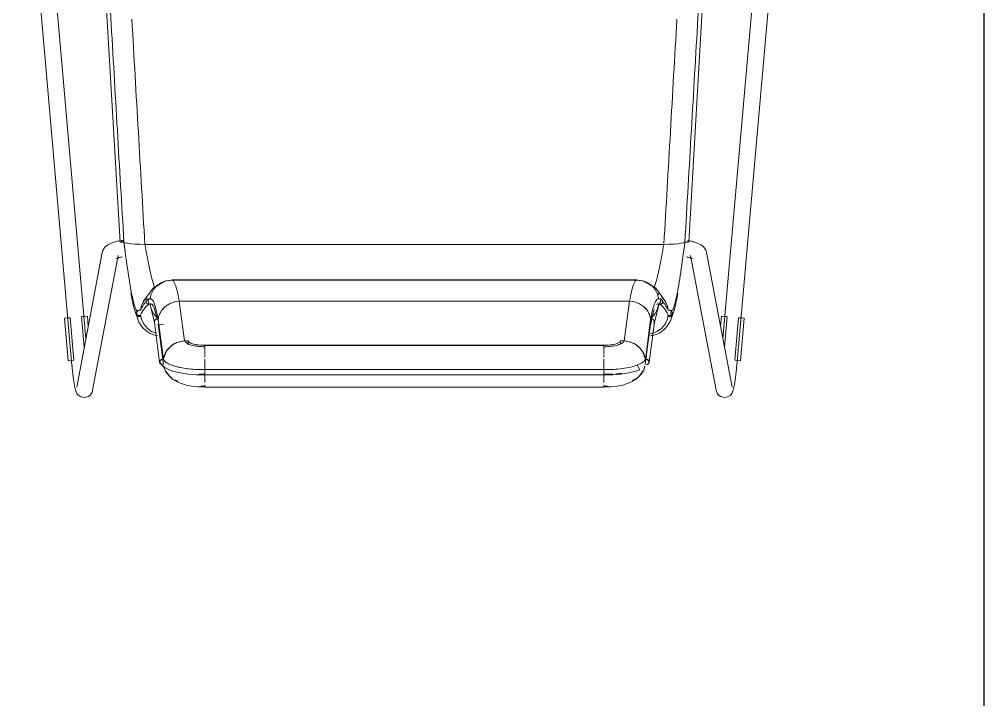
# Model space of a CAD drawing. Header units: millimetres. Extents: x 155927 to 295199, y -4084 to 97293.
# Drawn here: x 222012 to 222725, y 11241 to 11743 of the extents above; entities that cross this region are included whole.
import ezdxf

# ---------------------------------------------------------------- set-up
doc = ezdxf.new("R2010")
doc.units = ezdxf.units.MM
doc.header["$MEASUREMENT"] = 0
doc.layers.add('I-FURN', color=8, linetype='CONTINUOUS', lineweight=9)
doc.layers.add('I-WALL', color=7, linetype='CONTINUOUS', lineweight=9)

msp = doc.modelspace()

# ---------------------------------------------------------------- linework, layer by layer
at = {"layer": 'I-FURN'}
for p, q in [((222012.21, 11930.76), (222051.16, 11487.43)), ((222061.46, 11507.3), (222024.17, 11931.81)), ((222569.36, 11931.81), (222532.08, 11507.46)), ((222542.37, 11487.43), (222581.31, 11930.76)), ((222067.36, 11910.63), (222086.65, 11578.72)), ((222526.17, 11910.63), (222506.88, 11578.72)), ((222074.08, 11572.76), (222074.51, 11573.55)), ((222074.51, 11573.55), (222075, 11574.24)), ((222075, 11574.24), (222075.51, 11574.83)), ((222075.51, 11574.83), (222076.03, 11575.35)), ((222076.03, 11575.35), (222076.56, 11575.8)), ((222076.56, 11575.8), (222077.09, 11576.21)), ((222077.09, 11576.21), (222077.63, 11576.56)), ((222077.63, 11576.56), (222078.17, 11576.89)), ((222078.17, 11576.89), (222078.7, 11577.18)), ((222078.7, 11577.18), (222079.25, 11577.45)), ((222079.25, 11577.45), (222079.82, 11577.7)), ((222079.82, 11577.7), (222080.39, 11577.94)), ((222080.39, 11577.94), (222080.97, 11578.16)), ((222080.97, 11578.16), (222081.56, 11578.36)), ((222081.56, 11578.36), (222082.16, 11578.56)), ((222082.16, 11578.56), (222082.78, 11578.74)), ((222082.78, 11578.74), (222083.41, 11578.91)), ((222083.41, 11578.91), (222084.05, 11579.07)), ((222084.05, 11579.07), (222084.71, 11579.23)), ((222084.71, 11579.23), (222085.38, 11579.37)), ((222085.38, 11579.37), (222086.06, 11579.5)), ((222086.06, 11579.5), (222086.75, 11579.63)), ((222086.71, 11578.78), (222086.65, 11578.72)), ((222086.65, 11578.72), (222086.71, 11578.78)), ((222086.65, 11578.72), (222086.72, 11578.67)), ((222086.72, 11578.67), (222086.65, 11578.72)), ((222086.9, 11578.83), (222086.71, 11578.78)), ((222086.71, 11578.78), (222086.89, 11578.83)), ((222086.72, 11578.67), (222086.91, 11578.62)), ((222086.91, 11578.62), (222086.72, 11578.67)), ((222086.89, 11578.83), (222087.18, 11578.87)), ((222087.19, 11578.87), (222086.9, 11578.83)), ((222086.91, 11578.62), (222087.21, 11578.58)), ((222087.21, 11578.57), (222086.91, 11578.62)), ((222087.18, 11578.87), (222087.56, 11578.9)), ((222087.57, 11578.9), (222087.19, 11578.87)), ((222087.21, 11578.58), (222087.6, 11578.54)), ((222087.6, 11578.54), (222087.21, 11578.57)), ((222087.46, 11579.75), (222088.17, 11579.85)), ((222087.56, 11578.9), (222088.01, 11578.93)), ((222088.02, 11578.93), (222087.57, 11578.9)), ((222087.6, 11578.54), (222088.05, 11578.52)), ((222088.05, 11578.52), (222087.6, 11578.54)), ((222088.01, 11578.93), (222088.5, 11578.94)), ((222088.51, 11578.94), (222088.02, 11578.93)), ((222088.05, 11578.52), (222088.55, 11578.51)), ((222088.54, 11578.51), (222088.05, 11578.52)), ((222088.17, 11579.85), (222088.9, 11579.95)), ((222088.5, 11578.94), (222089, 11578.93)), ((222089.01, 11578.93), (222088.51, 11578.94)), ((222089.04, 11578.52), (222088.54, 11578.51)), ((222088.55, 11578.51), (222089.04, 11578.52)), ((222089.04, 11578.52), (222089.51, 11578.53)), ((222089.51, 11578.53), (222089.04, 11578.52)), ((222090.42, 11578.13), (222089.51, 11578.53)), ((222089.51, 11578.53), (222090.42, 11578.13)), ((222092.15, 11577.77), (222090.42, 11578.13)), ((222090.42, 11578.13), (222092.16, 11577.77)), ((222094.62, 11577.46), (222092.16, 11577.77)), ((222092.16, 11577.77), (222094.66, 11577.45)), ((222097.71, 11577.22), (222094.65, 11577.45)), ((222094.66, 11577.45), (222097.76, 11577.22)), ((222101.23, 11577.06), (222097.76, 11577.22)), ((222097.76, 11577.22), (222101.3, 11577.06)), ((222104.99, 11577), (222101.29, 11577.06)), ((222101.3, 11577.06), (222105.06, 11577)), ((222105.06, 11577), (222488.46, 11577)), ((222488.46, 11577), (222105.06, 11577)), ((222488.46, 11577), (222492.23, 11577.06)), ((222492.23, 11577.06), (222488.54, 11577)), ((222492.23, 11577.06), (222495.77, 11577.22)), ((222495.77, 11577.22), (222492.29, 11577.06)), ((222495.77, 11577.22), (222498.87, 11577.45)), ((222498.9, 11577.46), (222495.82, 11577.22)), ((222498.87, 11577.45), (222501.36, 11577.77)), ((222501.37, 11577.77), (222498.9, 11577.46)), ((222501.36, 11577.77), (222503.11, 11578.13)), ((222503.11, 11578.13), (222501.37, 11577.77)), ((222504.01, 11578.53), (222503.11, 11578.13)), ((222503.11, 11578.13), (222504.01, 11578.53)), ((222504.01, 11578.53), (222504.48, 11578.52)), ((222504.49, 11578.52), (222504.01, 11578.53)), ((222504.48, 11578.52), (222504.98, 11578.51)), ((222504.98, 11578.51), (222504.49, 11578.52)), ((222504.98, 11578.51), (222505.47, 11578.52)), ((222505.48, 11578.52), (222504.98, 11578.51)), ((222505.47, 11578.52), (222505.93, 11578.54)), ((222505.93, 11578.54), (222505.48, 11578.52)), ((222505.93, 11578.54), (222506.31, 11578.58)), ((222506.32, 11578.57), (222505.93, 11578.54)), ((222506.34, 11578.87), (222505.96, 11578.9)), ((222505.97, 11578.9), (222506.35, 11578.87)), ((222506.78, 11579.63), (222506.07, 11579.75)), ((222506.31, 11578.58), (222506.61, 11578.62)), ((222506.62, 11578.62), (222506.32, 11578.57)), ((222506.63, 11578.83), (222506.34, 11578.87)), ((222506.35, 11578.87), (222506.64, 11578.83)), ((222507.47, 11579.5), (222506.78, 11579.63)), ((222506.88, 11578.72), (222506.82, 11578.78)), ((222506.82, 11578.78), (222506.88, 11578.72)), ((222508.15, 11579.37), (222507.47, 11579.5)), ((222508.82, 11579.23), (222508.15, 11579.37)), ((222509.47, 11579.07), (222508.82, 11579.23)), ((222510.12, 11578.91), (222509.47, 11579.07)), ((222510.75, 11578.74), (222510.12, 11578.91)), ((222511.36, 11578.56), (222510.75, 11578.74)), ((222511.97, 11578.36), (222511.36, 11578.56)), ((222512.56, 11578.16), (222511.97, 11578.36)), ((222513.14, 11577.94), (222512.56, 11578.16)), ((222513.71, 11577.7), (222513.14, 11577.94)), ((222514.27, 11577.45), (222513.71, 11577.7)), ((222514.83, 11577.18), (222514.27, 11577.45)), ((222515.36, 11576.89), (222514.83, 11577.18)), ((222515.9, 11576.56), (222515.36, 11576.89)), ((222516.44, 11576.21), (222515.9, 11576.56)), ((222516.97, 11575.8), (222516.44, 11576.21)), ((222517.5, 11575.35), (222516.97, 11575.8)), ((222518.02, 11574.83), (222517.5, 11575.35)), ((222518.53, 11574.24), (222518.02, 11574.83)), ((222519.01, 11573.55), (222518.53, 11574.24)), ((222519.45, 11572.76), (222519.01, 11573.55)), ((222073.46, 11570.88), (222054.64, 11471.58)), ((222066.43, 11469.35), (222085.25, 11568.64)), ((222073.46, 11570.88), (222073.71, 11571.86)), ((222073.71, 11571.86), (222074.08, 11572.76)), ((222084.03, 11566.41), (222084.05, 11566.43)), ((222084.05, 11566.43), (222084.12, 11566.47)), ((222084.12, 11566.47), (222084.21, 11566.52)), ((222084.21, 11566.52), (222084.36, 11566.59)), ((222084.36, 11566.59), (222084.56, 11566.68)), ((222084.56, 11566.68), (222084.79, 11566.77)), ((222084.79, 11566.77), (222085.06, 11566.88)), ((222085.06, 11566.88), (222085.36, 11566.98)), ((222085.36, 11566.98), (222085.7, 11567.09)), ((222085.7, 11567.09), (222086.06, 11567.2)), ((222086.06, 11567.2), (222086.46, 11567.31)), ((222086.46, 11567.31), (222086.88, 11567.41)), ((222086.88, 11567.41), (222087.33, 11567.52)), ((222087.33, 11567.52), (222087.79, 11567.62)), ((222087.79, 11567.62), (222088.29, 11567.71)), ((222505.73, 11567.62), (222505.24, 11567.71)), ((222506.2, 11567.52), (222505.73, 11567.62)), ((222506.65, 11567.41), (222506.2, 11567.52)), ((222507.07, 11567.31), (222506.65, 11567.41)), ((222507.46, 11567.2), (222507.07, 11567.31)), ((222507.83, 11567.09), (222507.46, 11567.2)), ((222508.17, 11566.98), (222507.83, 11567.09)), ((222508.47, 11566.88), (222508.17, 11566.98)), ((222508.28, 11568.64), (222527.1, 11469.35)), ((222508.74, 11566.77), (222508.47, 11566.88)), ((222508.97, 11566.68), (222508.74, 11566.77)), ((222509.16, 11566.59), (222508.97, 11566.68)), ((222509.32, 11566.52), (222509.16, 11566.59)), ((222509.4, 11566.47), (222509.32, 11566.52)), ((222509.48, 11566.43), (222509.4, 11566.47)), ((222509.5, 11566.41), (222509.48, 11566.43)), ((222519.81, 11571.86), (222519.45, 11572.76)), ((222520.07, 11570.88), (222519.81, 11571.86)), ((222538.89, 11471.58), (222520.07, 11570.88)), ((222111.07, 11544.67), (222104.08, 11535.14)), ((222119.72, 11549.79), (222111.07, 11544.67)), ((222113.87, 11546.5), (222111.37, 11543.62)), ((222111.37, 11543.61), (222113.88, 11546.49)), ((222117.01, 11548.67), (222113.87, 11546.5)), ((222113.88, 11546.49), (222117.01, 11548.66)), ((222119.87, 11549.86), (222116.7, 11548.49)), ((222120.58, 11550.03), (222117.01, 11548.67)), ((222117.01, 11548.66), (222120.58, 11550.02)), ((222124.91, 11550.65), (222119.87, 11549.86)), ((222120.58, 11550.02), (222124.37, 11550.5)), ((222124.37, 11550.5), (222120.58, 11550.03)), ((222124.37, 11550.5), (222469.16, 11550.5)), ((222469.16, 11550.5), (222124.37, 11550.5)), ((222163.82, 11550.66), (222124.91, 11550.66)), ((222468.62, 11550.66), (222163.82, 11550.66)), ((222468.62, 11550.65), (222473.65, 11549.86)), ((222469.16, 11550.5), (222472.95, 11550.02)), ((222472.95, 11550.03), (222469.16, 11550.5)), ((222476.52, 11548.67), (222472.95, 11550.03)), ((222472.95, 11550.02), (222476.51, 11548.66)), ((222473.65, 11549.86), (222476.83, 11548.49)), ((222473.81, 11549.79), (222482.46, 11544.67)), ((222476.51, 11548.66), (222479.65, 11546.49)), ((222479.65, 11546.5), (222476.52, 11548.67)), ((222482.16, 11543.62), (222479.65, 11546.5)), ((222479.65, 11546.49), (222482.16, 11543.61)), ((222482.46, 11544.67), (222489.44, 11535.14)), ((222094.75, 11540.81), (222096.66, 11531.15)), ((222106.54, 11537.9), (222104.13, 11535.06)), ((222104.14, 11535.06), (222106.54, 11537.9)), ((222109.61, 11540.23), (222108.72, 11536.51)), ((222111.37, 11543.62), (222109.61, 11540.23)), ((222109.62, 11540.23), (222111.37, 11543.61)), ((222483.91, 11540.23), (222482.16, 11543.62)), ((222482.16, 11543.61), (222483.91, 11540.23)), ((222484.81, 11536.51), (222483.91, 11540.23)), ((222486.99, 11537.9), (222489.38, 11535.06)), ((222489.39, 11535.06), (222486.99, 11537.9)), ((222498.04, 11536.74), (222498.77, 11540.81)), ((222096.66, 11531.15), (222100.65, 11519.43)), ((222102.49, 11531.74), (222101.71, 11528.12)), ((222101.71, 11528.12), (222102.5, 11531.73)), ((222104.13, 11535.06), (222102.49, 11531.74)), ((222102.5, 11531.73), (222104.14, 11535.06)), ((222104.08, 11535.14), (222103.2, 11533.39)), ((222105.88, 11534.76), (222105.95, 11535.25)), ((222105.94, 11535.25), (222105.88, 11534.76)), ((222105.95, 11534.27), (222105.88, 11534.76)), ((222105.88, 11534.76), (222105.94, 11534.27)), ((222106.13, 11535.71), (222105.94, 11535.25)), ((222105.94, 11534.27), (222106.13, 11533.81)), ((222105.95, 11535.25), (222106.14, 11535.71)), ((222106.14, 11533.81), (222105.95, 11534.27)), ((222106.43, 11536.11), (222106.13, 11535.71)), ((222106.13, 11533.81), (222106.43, 11533.4)), ((222106.14, 11535.71), (222106.43, 11536.11)), ((222106.43, 11533.41), (222106.14, 11533.81)), ((222106.43, 11536.11), (222106.81, 11536.43)), ((222106.81, 11536.43), (222106.43, 11536.11)), ((222106.81, 11533.09), (222106.43, 11533.41)), ((222106.43, 11533.4), (222106.81, 11533.09)), ((222106.81, 11536.43), (222107.26, 11536.63)), ((222107.26, 11536.63), (222106.81, 11536.43)), ((222107.26, 11532.89), (222106.81, 11533.09)), ((222106.81, 11533.09), (222107.26, 11532.89)), ((222109.79, 11536.53), (222106.91, 11536.48)), ((222107.21, 11536.61), (222108.04, 11532.72)), ((222107.26, 11536.63), (222107.75, 11536.71)), ((222107.75, 11536.71), (222107.26, 11536.63)), ((222107.75, 11532.81), (222107.26, 11532.89)), ((222107.26, 11532.89), (222107.75, 11532.8)), ((222107.75, 11536.71), (222108.25, 11536.67)), ((222108.25, 11536.67), (222107.75, 11536.71)), ((222108.25, 11532.85), (222107.75, 11532.81)), ((222107.75, 11532.8), (222108.25, 11532.84)), ((222108.25, 11536.67), (222108.72, 11536.51)), ((222108.72, 11536.51), (222108.25, 11536.67)), ((222108.72, 11533.01), (222108.25, 11532.85)), ((222108.25, 11532.84), (222108.72, 11533)), ((222108.72, 11533), (222109.61, 11529.29)), ((222109.08, 11531.16), (222108.75, 11533.02)), ((222112.04, 11519.54), (222109.08, 11531.16)), ((222119.98, 11531.03), (222117.49, 11528.29)), ((222123.09, 11533.11), (222119.98, 11531.03)), ((222126.64, 11534.43), (222123.09, 11533.11)), ((222130.41, 11534.9), (222126.64, 11534.43)), ((222134.27, 11505.63), (222130.41, 11534.9)), ((222130.41, 11534.9), (222463.12, 11534.9)), ((222463.12, 11534.9), (222130.41, 11534.9)), ((222463.12, 11534.9), (222459.26, 11505.63)), ((222466.89, 11534.43), (222463.12, 11534.9)), ((222470.44, 11533.11), (222466.89, 11534.43)), ((222473.55, 11531.03), (222470.44, 11533.11)), ((222476.04, 11528.29), (222473.55, 11531.03)), ((222481.48, 11519.54), (222484.45, 11531.16)), ((222483.91, 11529.29), (222484.81, 11533)), ((222484.45, 11531.16), (222486.62, 11536.48)), ((222484.81, 11536.51), (222485.28, 11536.67)), ((222485.28, 11536.67), (222484.81, 11536.51)), ((222485.28, 11532.85), (222484.81, 11533.01)), ((222484.81, 11533), (222485.28, 11532.84)), ((222485.28, 11536.67), (222485.77, 11536.71)), ((222485.78, 11536.71), (222485.28, 11536.67)), ((222485.77, 11532.81), (222485.28, 11532.85)), ((222485.28, 11532.84), (222485.78, 11532.8)), ((222485.49, 11532.72), (222486.32, 11536.61)), ((222485.77, 11536.71), (222486.26, 11536.63)), ((222486.26, 11532.89), (222485.77, 11532.81)), ((222486.27, 11536.63), (222485.78, 11536.71)), ((222485.78, 11532.8), (222486.27, 11532.89)), ((222486.26, 11536.63), (222486.71, 11536.43)), ((222486.71, 11533.09), (222486.26, 11532.89)), ((222486.72, 11536.43), (222486.27, 11536.63)), ((222486.27, 11532.89), (222486.72, 11533.09)), ((222486.71, 11536.43), (222487.1, 11536.11)), ((222487.1, 11533.41), (222486.71, 11533.09)), ((222487.1, 11536.11), (222486.72, 11536.43)), ((222486.72, 11533.09), (222487.1, 11533.4)), ((222487.1, 11536.11), (222487.39, 11535.71)), ((222487.39, 11535.71), (222487.1, 11536.11)), ((222487.39, 11533.81), (222487.1, 11533.41)), ((222487.1, 11533.4), (222487.39, 11533.81)), ((222487.39, 11535.71), (222487.58, 11535.25)), ((222487.58, 11535.25), (222487.39, 11535.71)), ((222487.58, 11534.27), (222487.39, 11533.81)), ((222487.39, 11533.81), (222487.58, 11534.27)), ((222487.58, 11535.25), (222487.65, 11534.76)), ((222487.65, 11534.76), (222487.58, 11535.25)), ((222487.65, 11534.76), (222487.58, 11534.27)), ((222487.58, 11534.27), (222487.65, 11534.76)), ((222489.38, 11535.06), (222491.03, 11531.73)), ((222491.03, 11531.74), (222489.39, 11535.06)), ((222489.44, 11535.14), (222490.33, 11533.39)), ((222491.82, 11528.12), (222491.03, 11531.74)), ((222491.03, 11531.73), (222491.82, 11528.12)), ((222496.15, 11528.22), (222498.04, 11536.74)), ((222058.27, 11523.57), (222060.25, 11500.96)), ((222058.39, 11523.58), (222060.45, 11523.76)), ((222060.45, 11523.76), (222062.5, 11523.94)), ((222063.19, 11516.04), (222062.5, 11523.94)), ((222098.94, 11526.83), (222098.88, 11526.34)), ((222098.88, 11526.34), (222098.96, 11525.85)), ((222098.89, 11526.34), (222098.95, 11526.82)), ((222098.96, 11525.85), (222098.89, 11526.34)), ((222099.13, 11527.29), (222098.94, 11526.83)), ((222098.95, 11526.82), (222099.13, 11527.28)), ((222099.16, 11525.4), (222098.96, 11525.85)), ((222098.96, 11525.85), (222099.15, 11525.4)), ((222099.13, 11527.28), (222099.42, 11527.69)), ((222099.42, 11527.69), (222099.13, 11527.29)), ((222099.15, 11525.4), (222099.45, 11525)), ((222099.46, 11525.01), (222099.16, 11525.4)), ((222099.79, 11528.01), (222099.42, 11527.69)), ((222099.42, 11527.69), (222099.8, 11528)), ((222099.45, 11525), (222099.84, 11524.7)), ((222099.84, 11524.7), (222099.46, 11525.01)), ((222100.24, 11528.21), (222099.79, 11528.01)), ((222099.8, 11528), (222100.25, 11528.21)), ((222100.3, 11524.51), (222099.84, 11524.7)), ((222099.84, 11524.7), (222100.3, 11524.5)), ((222100.74, 11528.3), (222100.24, 11528.21)), ((222100.25, 11528.21), (222100.74, 11528.3)), ((222100.79, 11524.43), (222100.3, 11524.51)), ((222100.3, 11524.5), (222100.79, 11524.43)), ((222100.74, 11528.3), (222101.24, 11528.27)), ((222101.24, 11528.27), (222100.74, 11528.3)), ((222101.29, 11524.47), (222100.79, 11524.43)), ((222100.79, 11524.43), (222101.29, 11524.47)), ((222101.24, 11528.27), (222101.71, 11528.12)), ((222101.71, 11528.12), (222101.24, 11528.27)), ((222101.76, 11524.64), (222101.29, 11524.47)), ((222101.29, 11524.47), (222101.76, 11524.64)), ((222101.76, 11524.64), (222102.66, 11521.01)), ((222109.61, 11529.29), (222111.37, 11525.9)), ((222111.37, 11525.9), (222113.87, 11523.02)), ((222479.9, 11523.49), (222478.52, 11517.2)), ((222479.65, 11523.02), (222482.16, 11525.9)), ((222480.65, 11525.93), (222479.9, 11523.49)), ((222482.16, 11525.9), (222483.91, 11529.29)), ((222490.86, 11521.01), (222491.77, 11524.64)), ((222492.24, 11524.47), (222491.77, 11524.64)), ((222491.77, 11524.64), (222492.24, 11524.47)), ((222491.82, 11528.12), (222492.29, 11528.27)), ((222492.29, 11528.27), (222491.82, 11528.12)), ((222492.29, 11528.27), (222492.79, 11528.3)), ((222492.79, 11528.3), (222492.29, 11528.27)), ((222492.67, 11523.71), (222493.84, 11523.39)), ((222493.23, 11524.51), (222492.73, 11524.43)), ((222492.74, 11524.43), (222493.23, 11524.5)), ((222492.79, 11528.3), (222493.28, 11528.21)), ((222493.28, 11528.21), (222492.79, 11528.3)), ((222493.68, 11524.7), (222493.23, 11524.51)), ((222493.23, 11524.5), (222493.69, 11524.7)), ((222493.28, 11528.21), (222493.73, 11528)), ((222493.73, 11528.01), (222493.28, 11528.21)), ((222493.47, 11520.59), (222496.15, 11528.22)), ((222493.84, 11523.39), (222493.65, 11527.24)), ((222494.07, 11525.01), (222493.68, 11524.7)), ((222493.69, 11524.7), (222494.07, 11525)), ((222494.11, 11527.69), (222493.73, 11528.01)), ((222493.73, 11528), (222494.11, 11527.69)), ((222494.37, 11525.4), (222494.07, 11525.01)), ((222494.07, 11525), (222494.37, 11525.4)), ((222494.11, 11527.69), (222494.4, 11527.28)), ((222494.4, 11527.29), (222494.11, 11527.69)), ((222494.56, 11525.85), (222494.37, 11525.4)), ((222494.37, 11525.4), (222494.57, 11525.85)), ((222494.58, 11526.83), (222494.4, 11527.29)), ((222494.4, 11527.28), (222494.58, 11526.82)), ((222494.64, 11526.34), (222494.56, 11525.85)), ((222494.57, 11525.85), (222494.64, 11526.34)), ((222494.64, 11526.34), (222494.58, 11526.83)), ((222494.58, 11526.82), (222494.64, 11526.34)), ((222531.03, 11523.94), (222530.34, 11516.04)), ((222531.03, 11523.94), (222533.07, 11523.76)), ((222533.07, 11523.76), (222535.14, 11523.58)), ((222533.29, 11501.09), (222535.26, 11523.57)), ((222045.59, 11522.45), (222047.63, 11522.63)), ((222048.35, 11491.04), (222045.59, 11522.45)), ((222047.63, 11522.63), (222049.7, 11522.81)), ((222052.58, 11491.41), (222049.82, 11522.82)), ((222100.65, 11519.43), (222102.46, 11516.61)), ((222102.46, 11516.61), (222104.45, 11514.36)), ((222102.66, 11521.01), (222104.41, 11517.69)), ((222104.41, 11517.69), (222106.89, 11514.86)), ((222112.08, 11520.32), (222112.02, 11519.85)), ((222112.02, 11519.85), (222112.08, 11519.39)), ((222112.03, 11519.62), (222115.89, 11489.84)), ((222112.27, 11520.76), (222112.08, 11520.32)), ((222112.08, 11519.39), (222112.27, 11518.94)), ((222112.57, 11521.15), (222112.27, 11520.76)), ((222112.95, 11521.45), (222112.57, 11521.15)), ((222113.4, 11521.64), (222112.95, 11521.45)), ((222113.89, 11521.72), (222113.4, 11521.64)), ((222114.39, 11521.68), (222113.89, 11521.72)), ((222118.7, 11491.83), (222114.86, 11521.53)), ((222114.88, 11517.98), (222118.73, 11488.29)), ((222115, 11517.2), (222119.07, 11518)), ((222474.8, 11488.29), (222478.65, 11517.98)), ((222474.82, 11491.83), (222478.67, 11521.53)), ((222477.64, 11489.84), (222481.5, 11519.62)), ((222479.63, 11521.72), (222479.14, 11521.68)), ((222480.13, 11521.64), (222479.63, 11521.72)), ((222480.58, 11521.45), (222480.13, 11521.64)), ((222480.96, 11521.15), (222480.58, 11521.45)), ((222481.26, 11520.76), (222480.96, 11521.15)), ((222480.96, 11518.56), (222481.26, 11518.94)), ((222481.44, 11520.32), (222481.26, 11520.76)), ((222481.26, 11518.94), (222481.45, 11519.39)), ((222481.51, 11519.85), (222481.44, 11520.32)), ((222481.45, 11519.39), (222481.51, 11519.85)), ((222486.64, 11514.86), (222489.12, 11517.69)), ((222489.12, 11517.69), (222490.86, 11521.01)), ((222489.23, 11514.52), (222490.97, 11516.48)), ((222490.97, 11516.48), (222493.47, 11520.59)), ((222543.71, 11522.82), (222540.95, 11491.41)), ((222543.83, 11522.81), (222545.9, 11522.63)), ((222547.94, 11522.45), (222545.18, 11491.04)), ((222545.9, 11522.63), (222547.94, 11522.45)), ((222104.45, 11514.36), (222106.62, 11512.58)), ((222106.62, 11512.58), (222108.89, 11511.24)), ((222106.89, 11514.86), (222109.97, 11512.69)), ((222108.89, 11511.24), (222112.49, 11509.95)), ((222109.97, 11512.69), (222113.48, 11511.28)), ((222112.49, 11509.95), (222114.27, 11509.72)), ((222480.04, 11511.29), (222478.3, 11510.92)), ((222478.3, 11510.92), (222480.04, 11511.28)), ((222478.76, 11509.62), (222480.18, 11509.77)), ((222480.04, 11511.28), (222483.56, 11512.69)), ((222480.18, 11509.77), (222482.69, 11510.43)), ((222482.69, 11510.43), (222485.06, 11511.46)), ((222483.56, 11512.69), (222486.64, 11514.86)), ((222485.06, 11511.46), (222487.26, 11512.83)), ((222487.26, 11512.83), (222489.23, 11514.52)), ((222136.98, 11505.69), (222134.27, 11505.63)), ((222136.98, 11505.69), (222136.98, 11502.69)), ((222137.62, 11504.83), (222136.98, 11505.69)), ((222138.97, 11504.05), (222137.62, 11504.83)), ((222140.96, 11503.37), (222138.97, 11504.05)), ((222143.45, 11502.86), (222140.96, 11503.37)), ((222146.3, 11502.55), (222143.45, 11502.86)), ((222149.34, 11502.44), (222146.3, 11502.55)), ((222444.19, 11502.44), (222149.34, 11502.44)), ((222149.34, 11502.38), (222444.19, 11502.38)), ((222447.23, 11502.55), (222444.19, 11502.44)), ((222450.08, 11502.86), (222447.23, 11502.55)), ((222452.57, 11503.37), (222450.08, 11502.86)), ((222454.55, 11504.05), (222452.57, 11503.37)), ((222455.9, 11504.83), (222454.55, 11504.05)), ((222456.54, 11505.69), (222455.9, 11504.83)), ((222456.54, 11504.03), (222456.54, 11505.69)), ((222459.26, 11505.63), (222456.54, 11505.69)), ((222149.34, 11499.11), (222149.34, 11500.85)), ((222149.34, 11496.06), (222149.34, 11498.53)), ((222149.34, 11493.7), (222149.34, 11495.54)), ((222444.19, 11500.85), (222444.19, 11499.11)), ((222444.19, 11498.53), (222444.19, 11496.06)), ((222444.19, 11495.54), (222444.19, 11493.7)), ((222050.39, 11491.22), (222048.35, 11491.04)), ((222052.46, 11491.4), (222050.39, 11491.22)), ((222051.18, 11487.28), (222051.16, 11487.43)), ((222118.79, 11486.44), (222116.24, 11489.35)), ((222118.57, 11489.48), (222117.95, 11494.25)), ((222124.67, 11487.8), (222128.1, 11486.71)), ((222149.34, 11488.51), (222149.34, 11492.07)), ((222149.34, 11488.32), (222149.34, 11484.51)), ((222149.34, 11484.51), (222149.34, 11488.32)), ((222444.19, 11492.07), (222444.19, 11488.51)), ((222444.19, 11484.51), (222444.19, 11488.32)), ((222444.19, 11488.32), (222444.19, 11484.51)), ((222470.62, 11484.26), (222468.86, 11487.8)), ((222475.26, 11491.82), (222475.57, 11494.26)), ((222543.14, 11491.22), (222541.07, 11491.4)), ((222542.35, 11487.28), (222542.37, 11487.43)), ((222545.18, 11491.04), (222543.14, 11491.22)), ((222051.24, 11486.52), (222051.18, 11487.28)), ((222051.31, 11485.77), (222051.24, 11486.52)), ((222051.39, 11485.03), (222051.31, 11485.77)), ((222051.46, 11484.28), (222051.39, 11485.03)), ((222051.54, 11483.54), (222051.46, 11484.28)), ((222051.61, 11482.81), (222051.54, 11483.54)), ((222051.69, 11482.08), (222051.61, 11482.81)), ((222051.78, 11481.36), (222051.69, 11482.08)), ((222051.86, 11480.66), (222051.78, 11481.36)), ((222051.94, 11479.96), (222051.86, 11480.66)), ((222122.91, 11484.26), (222118.79, 11486.44)), ((222120.37, 11483.65), (222120.27, 11483.85)), ((222123.05, 11479.76), (222120.37, 11483.65)), ((222126.36, 11483.1), (222122.91, 11484.26)), ((222131.05, 11482), (222126.36, 11483.1)), ((222128.1, 11486.71), (222132.54, 11485.74)), ((222136.67, 11481.16), (222131.05, 11482)), ((222132.54, 11485.74), (222136.55, 11485.15)), ((222136.55, 11485.15), (222143.11, 11484.61)), ((222142.8, 11480.67), (222136.67, 11481.16)), ((222149.34, 11480.57), (222142.8, 11480.67)), ((222143.11, 11484.61), (222149.34, 11484.54)), ((222444.19, 11484.54), (222149.34, 11484.54)), ((222149.34, 11480.58), (222149.34, 11484.53)), ((222149.34, 11484.53), (222149.34, 11484.43)), ((222149.34, 11484.43), (222149.34, 11484.2)), ((222149.34, 11484.2), (222149.34, 11483.87)), ((222149.34, 11483.87), (222149.34, 11483.45)), ((222149.34, 11483.45), (222149.34, 11482.98)), ((222149.34, 11482.98), (222149.34, 11482.48)), ((222149.34, 11482.48), (222149.34, 11481.99)), ((222149.34, 11481.99), (222149.34, 11481.54)), ((222149.34, 11481.54), (222149.34, 11481.15)), ((222149.34, 11481.15), (222149.34, 11480.84)), ((222149.34, 11480.84), (222149.34, 11480.64)), ((222149.34, 11480.82), (222149.34, 11477.79)), ((222149.34, 11477.8), (222149.34, 11480.82)), ((222149.34, 11480.64), (222149.34, 11480.57)), ((222149.34, 11480.57), (222444.19, 11480.57)), ((222444.19, 11484.43), (222444.19, 11480.58)), ((222444.19, 11484.2), (222444.19, 11484.43)), ((222444.19, 11483.87), (222444.19, 11484.2)), ((222444.19, 11483.45), (222444.19, 11483.87)), ((222444.19, 11482.98), (222444.19, 11483.45)), ((222444.19, 11482.48), (222444.19, 11482.98)), ((222444.19, 11481.99), (222444.19, 11482.48)), ((222444.19, 11481.54), (222444.19, 11481.99)), ((222444.19, 11481.15), (222444.19, 11481.54)), ((222444.19, 11480.84), (222444.19, 11481.15)), ((222444.19, 11480.64), (222444.19, 11480.84)), ((222444.19, 11477.79), (222444.19, 11480.82)), ((222444.19, 11480.82), (222444.19, 11477.8)), ((222444.19, 11480.57), (222450.73, 11480.67)), ((222444.19, 11480.57), (222444.19, 11480.64)), ((222450.73, 11480.67), (222456.85, 11481.16)), ((222456.85, 11481.16), (222462.47, 11482)), ((222462.47, 11482), (222467.16, 11483.1)), ((222467.16, 11483.1), (222470.62, 11484.26)), ((222470.48, 11479.76), (222473.16, 11483.65)), ((222473.16, 11483.65), (222473.26, 11483.85)), ((222541.58, 11479.96), (222541.67, 11480.66)), ((222541.67, 11480.66), (222541.75, 11481.36)), ((222541.75, 11481.36), (222541.83, 11482.08)), ((222541.83, 11482.08), (222541.91, 11482.81)), ((222541.91, 11482.81), (222541.99, 11483.54)), ((222541.99, 11483.54), (222542.07, 11484.28)), ((222542.07, 11484.28), (222542.14, 11485.03)), ((222542.14, 11485.03), (222542.21, 11485.77)), ((222542.21, 11485.77), (222542.28, 11486.52)), ((222542.28, 11486.52), (222542.35, 11487.28)), ((222052.03, 11479.27), (222051.94, 11479.96)), ((222052.11, 11478.59), (222052.03, 11479.27)), ((222052.2, 11477.93), (222052.11, 11478.59)), ((222052.29, 11477.28), (222052.2, 11477.93)), ((222052.38, 11476.65), (222052.29, 11477.28)), ((222052.47, 11476.03), (222052.38, 11476.65)), ((222052.56, 11475.42), (222052.47, 11476.03)), ((222052.65, 11474.84), (222052.56, 11475.42)), ((222052.75, 11474.27), (222052.65, 11474.84)), ((222052.84, 11473.72), (222052.75, 11474.27)), ((222052.93, 11473.19), (222052.84, 11473.72)), ((222053.03, 11472.67), (222052.93, 11473.19)), ((222125.52, 11477.46), (222123.05, 11479.76)), ((222129.4, 11475.07), (222125.52, 11477.46)), ((222135.45, 11472.95), (222129.4, 11475.07)), ((222149.34, 11475.06), (222149.34, 11477.64)), ((222444.19, 11477.64), (222444.19, 11475.06)), ((222458.08, 11472.95), (222464.13, 11475.07)), ((222464.13, 11475.07), (222468.01, 11477.46)), ((222468.01, 11477.46), (222470.48, 11479.76)), ((222540.5, 11472.67), (222540.59, 11473.19)), ((222540.59, 11473.19), (222540.69, 11473.72)), ((222540.69, 11473.72), (222540.78, 11474.27)), ((222540.78, 11474.27), (222540.87, 11474.84)), ((222540.87, 11474.84), (222540.96, 11475.42)), ((222540.96, 11475.42), (222541.06, 11476.03)), ((222541.06, 11476.03), (222541.15, 11476.65)), ((222541.15, 11476.65), (222541.24, 11477.28)), ((222541.24, 11477.28), (222541.32, 11477.93)), ((222541.32, 11477.93), (222541.41, 11478.59)), ((222541.41, 11478.59), (222541.5, 11479.27)), ((222541.5, 11479.27), (222541.58, 11479.96)), ((222053.12, 11472.18), (222053.03, 11472.67)), ((222053.22, 11471.7), (222053.12, 11472.18)), ((222053.32, 11471.24), (222053.22, 11471.7)), ((222053.41, 11470.8), (222053.32, 11471.24)), ((222053.51, 11470.37), (222053.41, 11470.8)), ((222053.62, 11469.95), (222053.51, 11470.37)), ((222053.73, 11469.55), (222053.62, 11469.95)), ((222053.84, 11469.16), (222053.73, 11469.55)), ((222053.97, 11468.76), (222053.84, 11469.16)), ((222054.11, 11468.36), (222053.97, 11468.76)), ((222054.28, 11467.93), (222054.11, 11468.36)), ((222054.49, 11467.45), (222054.28, 11467.93)), ((222054.8, 11466.89), (222054.49, 11467.45)), ((222055.27, 11466.19), (222054.8, 11466.89)), ((222056.13, 11465.28), (222055.27, 11466.19)), ((222064.87, 11465.91), (222065.62, 11467)), ((222065.62, 11467), (222065.99, 11467.8)), ((222065.99, 11467.8), (222066.21, 11468.42)), ((222066.21, 11468.42), (222066.34, 11468.93)), ((222066.34, 11468.93), (222066.43, 11469.35)), ((222139.49, 11472.16), (222135.45, 11472.95)), ((222144.31, 11471.65), (222139.49, 11472.16)), ((222149.34, 11471.54), (222144.31, 11471.65)), ((222149.34, 11471.55), (222149.34, 11473.03)), ((222149.34, 11471.71), (222149.34, 11471.54)), ((222149.34, 11471.54), (222444.19, 11471.54)), ((222444.19, 11473.03), (222444.19, 11471.55)), ((222444.19, 11471.54), (222444.19, 11471.71)), ((222444.19, 11471.54), (222449.22, 11471.65)), ((222449.22, 11471.65), (222454.04, 11472.16)), ((222454.04, 11472.16), (222458.08, 11472.95)), ((222527.18, 11468.93), (222527.1, 11469.35)), ((222527.32, 11468.42), (222527.18, 11468.93)), ((222527.53, 11467.8), (222527.32, 11468.42)), ((222527.91, 11467), (222527.53, 11467.8)), ((222528.66, 11465.91), (222527.91, 11467)), ((222537.4, 11465.28), (222538.25, 11466.19)), ((222538.25, 11466.19), (222538.73, 11466.89)), ((222538.73, 11466.89), (222539.04, 11467.45)), ((222539.04, 11467.45), (222539.25, 11467.93)), ((222539.25, 11467.93), (222539.42, 11468.36)), ((222539.42, 11468.36), (222539.56, 11468.76)), ((222539.56, 11468.76), (222539.69, 11469.16)), ((222539.69, 11469.16), (222539.8, 11469.55)), ((222539.8, 11469.55), (222539.91, 11469.95)), ((222539.91, 11469.95), (222540.01, 11470.37)), ((222540.01, 11470.37), (222540.11, 11470.8)), ((222540.11, 11470.8), (222540.21, 11471.24)), ((222540.21, 11471.24), (222540.31, 11471.7)), ((222540.31, 11471.7), (222540.4, 11472.18)), ((222540.4, 11472.18), (222540.5, 11472.67)), ((222057.78, 11464.24), (222056.13, 11465.28)), ((222060.54, 11463.76), (222057.78, 11464.24)), ((222063.29, 11464.59), (222060.54, 11463.76)), ((222063.29, 11464.59), (222064.87, 11465.91)), ((222530.23, 11464.59), (222528.66, 11465.91)), ((222530.23, 11464.59), (222532.98, 11463.76)), ((222532.98, 11463.76), (222535.74, 11464.24)), ((222535.74, 11464.24), (222537.4, 11465.28))]:
    msp.add_line(p, q, dxfattribs=at)
for centre, major_axis, ratio, start_param, end_param in [((222130.54, 11519.84), (-15.78, 0), 0.955139, 4.720632, 5.68731), ((222462.99, 11519.84), (-15.78, 0), 0.955139, 3.737469, 4.704147), ((222130.54, 11519.84), (-15.78, 0), 0.955139, 5.929149, 6.170649), ((222130.54, 11519.84), (-15.78, 0), 0.955139, 5.687432, 5.928979), ((222462.99, 11519.84), (-15.78, 0), 0.955139, 3.495799, 3.737346), ((222462.99, 11519.84), (-15.78, 0), 0.955139, 3.254129, 3.495629), ((222113.98, 11519.85), (-1.96, 0), 0.955139, 4.501447, 6.790779), ((222479.55, 11519.85), (-1.96, 0), 0.955139, 2.379629, 4.923331), ((222149.34, 11487.29), (0, -15.75), 0.000004, 3.431839, 3.614078), ((222444.19, 11487.29), (0, -15.75), 0.000004, 2.669107, 2.851347), ((222149.34, 11475.81), (-12.4, 0), 0.287441, 1.332781, 1.570796), ((222444.19, 11475.81), (12.4, 0), 0.287441, 4.712389, 4.932602)]:
    msp.add_ellipse(centre, major_axis=major_axis, ratio=ratio, start_param=start_param, end_param=end_param, dxfattribs=at)
for points in [[(222089.51, 11578.53), (222086.29, 11633.77), (222079.85, 11744.36), (222073.41, 11855.13), (222070.19, 11910.53)], [(222504.01, 11578.53), (222507.23, 11633.77), (222513.67, 11744.36), (222520.11, 11855.13), (222523.33, 11910.53)], [(222104.99, 11577), (222101.79, 11632.36), (222098.59, 11687.78), (222095.4, 11743.25)], [(222498.13, 11743.25), (222494.93, 11687.78), (222491.74, 11632.36), (222488.54, 11577)], [(222089.53, 11578.52), (222089.92, 11575.46), (222090.3, 11572.37), (222090.69, 11569.32)], [(222504, 11578.52), (222503.6, 11575.4), (222503.21, 11572.24), (222502.81, 11569.12)], [(222124.91, 11550.65), (222124.73, 11550.65), (222124.55, 11550.6), (222124.37, 11550.5)], [(222469.16, 11550.5), (222468.98, 11550.6), (222468.8, 11550.65), (222468.62, 11550.65)], [(222484.41, 11540.98), (222484.36, 11540.51), (222484.3, 11540.04), (222484.25, 11539.58)], [(222108.72, 11536.51), (222109.74, 11537.06), (222111.79, 11535.09), (222113.84, 11527.03), (222114.86, 11521.53)], [(222484.81, 11536.51), (222483.78, 11537.06), (222481.74, 11535.09), (222479.69, 11527.03), (222478.67, 11521.53)], [(222484.81, 11533.01), (222484.26, 11533.3), (222483.72, 11533.16), (222483.17, 11532.59)], [(222481.27, 11528.85), (222480.61, 11526.96), (222479.95, 11524.15), (222479.29, 11521.11)], [(222134.27, 11505.63), (222132.97, 11505.59), (222130.47, 11505.23), (222126.87, 11503.81), (222123.73, 11501.62), (222121.2, 11498.78), (222119.43, 11495.44), (222118.85, 11493.07), (222118.7, 11491.83)], [(222124.05, 11501.51), (222125, 11502.35), (222127.11, 11503.78), (222129.49, 11504.83), (222130.73, 11505.08)], [(222149.34, 11501.31), (222145.55, 11501.37), (222138.15, 11502.34), (222134.77, 11504.5), (222134.52, 11505.62)], [(222140.96, 11503.33), (222143.01, 11502.78), (222145.73, 11502.49), (222148.5, 11502.4)], [(222459.01, 11505.61), (222458.88, 11505.06), (222457.94, 11503.96), (222454.62, 11502.56), (222449.82, 11501.6), (222446.08, 11501.34), (222444.19, 11501.31)], [(222445.03, 11502.39), (222447.81, 11502.44), (222450.35, 11502.8), (222452.57, 11503.33)], [(222474.82, 11491.83), (222474.68, 11493.07), (222474.09, 11495.44), (222472.33, 11498.78), (222469.8, 11501.62), (222466.66, 11503.81), (222463.06, 11505.23), (222460.55, 11505.59), (222459.26, 11505.63)], [(222119.17, 11493.34), (222119.48, 11494.73), (222119.98, 11496.1), (222120.68, 11497.35)], [(222121.54, 11498.71), (222122.08, 11499.48), (222122.7, 11500.19), (222123.39, 11500.84)], [(222472.84, 11497.34), (222473.54, 11496.08), (222473.94, 11494.72), (222474.28, 11493.33)], [(222117.94, 11492.01), (222118.11, 11492.02), (222118.28, 11492.02), (222118.44, 11491.98)], [(222149.34, 11484.51), (222146.99, 11484.46), (222142.34, 11484.54), (222135.48, 11485.17), (222129.34, 11486.28), (222124.27, 11487.81), (222120.57, 11489.7), (222119.26, 11491.11), (222118.91, 11491.84)], [(222474.62, 11491.84), (222474.27, 11491.11), (222472.96, 11489.7), (222470.49, 11488.44), (222469.03, 11487.87)], [(222119.79, 11484.95), (222119.55, 11485.57), (222119.39, 11486.23), (222119.25, 11486.88)], [(222149.34, 11481.11), (222147.91, 11481.08), (222146.49, 11481.09), (222145.07, 11481.12)], [(222450.79, 11481.21), (222448.61, 11481.1), (222446.41, 11481.07), (222444.19, 11481.11)], [(222457.34, 11481.79), (222455.93, 11481.61), (222454.48, 11481.44), (222453, 11481.33)], [(222474.36, 11486.95), (222474.2, 11486.27), (222473.99, 11485.59), (222473.74, 11484.94)], [(222126.95, 11477.02), (222127.84, 11476.59), (222128.76, 11476.18), (222129.73, 11475.95)], [(222149.34, 11471.63), (222147.62, 11471.62), (222145.95, 11471.7), (222144.37, 11471.85)], [(222448.79, 11471.82), (222447.32, 11471.69), (222445.77, 11471.62), (222444.19, 11471.63)]]:
    msp.add_open_spline(points, degree=3, dxfattribs=at)
for points, knots in [([(222089.51, 11578.53), (222090.53, 11570.98), (222092.56, 11555.77), (222095.61, 11537.33), (222098.05, 11529.03), (222099.47, 11527.43), (222099.88, 11527.24)], [0, 0, 0, 0, 0.25, 0.5, 0.75, 0.8499412, 0.8499412, 0.8499412, 0.8499412]), ([(222112.36, 11544.73), (222111.88, 11545.88), (222110.42, 11550.12), (222107.98, 11560.84), (222106.04, 11571.62), (222105.06, 11577)], [0.375, 0.375, 0.375, 0.375, 0.5, 0.75, 1, 1, 1, 1]), ([(222488.46, 11577), (222487.49, 11571.62), (222485.54, 11560.84), (222483.11, 11550.12), (222481.65, 11545.88), (222481.16, 11544.73)], [0, 0, 0, 0, 0.25, 0.5, 0.625, 0.625, 0.625, 0.625]), ([(222504.01, 11578.53), (222503, 11570.98), (222500.99, 11555.95), (222498.98, 11543.77), (222497.99, 11539.02)], [0, 0, 0, 0, 0.25, 0.494112, 0.494112, 0.494112, 0.494112]), ([(222130.41, 11534.9), (222129.4, 11540.63), (222127.57, 11548.27), (222125.74, 11550.66), (222124.91, 11550.65)], [0, 0, 0, 0, 0.5, 0.9107154, 0.9107154, 0.9107154, 0.9107154]), ([(222468.62, 11550.65), (222467.79, 11550.66), (222465.96, 11548.27), (222464.13, 11540.63), (222463.12, 11534.9)], [0.0892847, 0.0892847, 0.0892847, 0.0892847, 0.5, 1, 1, 1, 1]), ([(222497.91, 11538.68), (222496.9, 11533.87), (222495.48, 11528.35), (222494.05, 11527.98), (222493.65, 11528.01)], [0.5, 0.5, 0.5, 0.5, 0.75, 0.8499411, 0.8499411, 0.8499411, 0.8499411]), ([(222101.71, 11528.12), (222102.88, 11530.53), (222104.51, 11533.19), (222106.13, 11534.86), (222106.59, 11535.25)], [0, 0, 0, 0, 0.5, 0.696307, 0.696307, 0.696307, 0.696307]), ([(222101.76, 11524.64), (222102.92, 11527.04), (222105.01, 11530.47), (222107.11, 11532.25), (222108.04, 11532.72)], [0, 0, 0, 0, 0.5, 0.9025379, 0.9025379, 0.9025379, 0.9025379]), ([(222108.72, 11533.01), (222109.74, 11533.55), (222111.56, 11531.82), (222113.38, 11525.34), (222114.17, 11521.62)], [0, 0, 0, 0, 0.5, 0.8877852, 0.8877852, 0.8877852, 0.8877852]), ([(222491.77, 11524.64), (222490.61, 11527.04), (222488.51, 11530.47), (222486.42, 11532.25), (222485.49, 11532.72)], [0, 0, 0, 0, 0.5, 0.9025383, 0.9025383, 0.9025383, 0.9025383]), ([(222491.82, 11528.12), (222490.65, 11530.53), (222489.02, 11533.19), (222487.39, 11534.86), (222486.94, 11535.25)], [0, 0, 0, 0, 0.5, 0.6963068, 0.6963068, 0.6963068, 0.6963068]), ([(222097.91, 11527.06), (222098.17, 11526.34), (222099.46, 11523.31), (222100.74, 11523.08), (222101.76, 11524.64)], [0.6866019, 0.6866019, 0.6866019, 0.6866019, 0.75, 1, 1, 1, 1]), ([(222495.54, 11526.84), (222495.3, 11526.21), (222494.05, 11523.31), (222492.79, 11523.08), (222491.77, 11524.64)], [0.6929173, 0.6929173, 0.6929173, 0.6929173, 0.75, 1, 1, 1, 1]), ([(222462.79, 11505.07), (222464.03, 11504.75), (222467.55, 11503.32), (222470.85, 11500.86), (222471.99, 11498.71)], [-0.8333333, -0.8333333, -0.8333333, -0.8333333, -0.6666667, -0.3333333, -0.3333333, -0.3333333, -0.3333333]), ([(222118.7, 11491.83), (222118.56, 11491.89), (222118.35, 11491.96), (222118.06, 11492), (222117.78, 11492.01), (222117.48, 11491.97), (222117.19, 11491.89), (222116.93, 11491.78), (222116.61, 11491.58), (222116.29, 11491.28), (222116.06, 11490.91), (222115.92, 11490.55), (222115.87, 11490.24), (222115.87, 11489.97), (222115.9, 11489.7), (222115.98, 11489.46), (222116.09, 11489.21), (222116.28, 11488.91), (222116.6, 11488.6), (222117, 11488.38), (222117.35, 11488.28), (222117.62, 11488.24), (222117.78, 11488.24), (222117.85, 11488.24)], [0, 0, 0, 0, 0.0555556, 0.0833333, 0.1111111, 0.1666667, 0.1944444, 0.2222222, 0.2777778, 0.3333333, 0.3888889, 0.4444444, 0.4791667, 0.5138889, 0.5486111, 0.5833333, 0.6180556, 0.6527778, 0.7222222, 0.7916667, 0.8263889, 0.8611111, 0.8888889, 0.8888889, 0.8888889, 0.8888889]), ([(222117.94, 11488.26), (222117.78, 11488.26), (222117.49, 11488.3), (222117.1, 11488.44), (222116.69, 11488.7), (222116.23, 11489.22), (222115.98, 11490.08), (222116.21, 11490.88), (222116.61, 11491.41), (222116.99, 11491.72), (222117.3, 11491.87), (222117.45, 11491.92)], [-0.875, -0.875, -0.875, -0.875, -0.8125, -0.765625, -0.71875, -0.625, -0.5, -0.375, -0.3125, -0.25, -0.1875, -0.1875, -0.1875, -0.1875]), ([(222468.86, 11487.8), (222467.44, 11487.26), (222464.11, 11486.26), (222458.05, 11485.17), (222451.19, 11484.54), (222446.54, 11484.46), (222444.19, 11484.51)], [0.3397465, 0.3397465, 0.3397465, 0.3397465, 0.5, 0.6666667, 0.8333333, 0.9999948, 0.9999948, 0.9999948, 0.9999948]), ([(222476.07, 11491.92), (222476.19, 11491.88), (222476.42, 11491.78), (222476.84, 11491.5), (222477.29, 11490.96), (222477.55, 11490.08), (222477.32, 11489.3), (222476.92, 11488.79), (222476.54, 11488.49), (222476.08, 11488.3), (222475.75, 11488.27), (222475.58, 11488.26)], [-0.8125, -0.8125, -0.8125, -0.8125, -0.765625, -0.71875, -0.625, -0.5, -0.375, -0.3125, -0.25, -0.1875, -0.125, -0.125, -0.125, -0.125]), ([(222475.68, 11488.24), (222475.82, 11488.24), (222476.04, 11488.26), (222476.33, 11488.33), (222476.6, 11488.42), (222476.92, 11488.61), (222477.24, 11488.89), (222477.47, 11489.25), (222477.61, 11489.6), (222477.65, 11489.91), (222477.66, 11490.18), (222477.62, 11490.45), (222477.55, 11490.7), (222477.44, 11490.95), (222477.25, 11491.26), (222476.92, 11491.59), (222476.53, 11491.83), (222476.17, 11491.94), (222475.91, 11491.99), (222475.75, 11492.01), (222475.68, 11492.01)], [0.1111111, 0.1111111, 0.1111111, 0.1111111, 0.1666667, 0.1944444, 0.2222222, 0.2777778, 0.3333333, 0.3888889, 0.4444444, 0.4791667, 0.5138889, 0.5486111, 0.5833333, 0.6180556, 0.6527778, 0.7222222, 0.7916667, 0.8263889, 0.8611111, 0.8888889, 0.8888889, 0.8888889, 0.8888889]), ([(222118.92, 11487.17), (222119.08, 11486.4), (222119.64, 11484.5), (222121.2, 11481.64), (222123.21, 11479.45), (222124.59, 11478.45), (222124.99, 11478.18)], [0.0592823, 0.0592823, 0.0592823, 0.0592823, 0.1666667, 0.3333333, 0.5, 0.565028, 0.565028, 0.565028, 0.565028]), ([(222469.69, 11479.03), (222470.64, 11479.82), (222472.31, 11481.63), (222473.91, 11484.45), (222474.38, 11486.36), (222474.54, 11487.1)], [0.5, 0.5, 0.5, 0.5, 0.6666667, 0.8333333, 0.9365189, 0.9365189, 0.9365189, 0.9365189]), ([(222465.06, 11476.38), (222465.57, 11476.56), (222466.92, 11477.13), (222468.18, 11477.87), (222468.9, 11478.4)], [0.260519, 0.260519, 0.260519, 0.260519, 0.3333333, 0.4544474, 0.4544474, 0.4544474, 0.4544474])]:
    msp.add_open_spline(points, degree=3, knots=knots, dxfattribs=at)
at = {"layer": 'I-WALL', "lineweight": 30}
msp.add_line((222724.83, 13505.61), (222724.83, 9369.61), dxfattribs=at)

doc.saveas('drawing.dxf')
